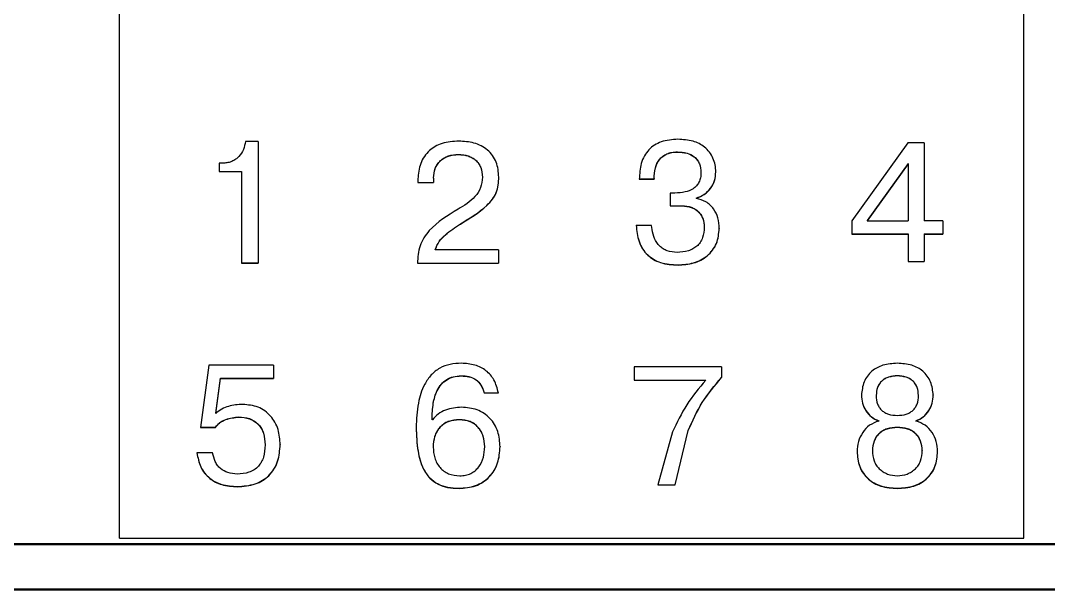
# Model space of a CAD drawing. Header units: millimetres. Extents: x 3520 to 8864, y 403 to 1747.
# Drawn here: x 5707.74 to 5725.24, y 1233.49 to 1243.19 of the extents above; entities that cross this region are included whole.
import ezdxf

# ---------------------------------------------------------------- set-up
doc = ezdxf.new("R2010")
doc.units = ezdxf.units.MM
doc.layers.add('main', color=5, linetype='Continuous', lineweight=50)
doc.layers.add('text', color=250, linetype='Continuous')

msp = doc.modelspace()

# ---------------------------------------------------------------- linework, layer by layer
at = {"layer": 'main', "color": 0, "linetype": 'Continuous'}
for p, q in [((5678.124, 1234.268), (5741.124, 1234.268)), ((5741.124, 1233.494), (5678.124, 1233.494))]:
    msp.add_line(p, q, dxfattribs=at)
at = {"layer": 'text', "color": 0, "linetype": 'Continuous'}
for p, q in [((5709.424, 1234.368), (5709.424, 1273.39)), ((5724.824, 1234.368), (5724.824, 1273.39)), ((5711.781, 1241.13), (5711.567, 1241.13)), ((5711.781, 1241.13), (5711.781, 1239.056)), ((5722.85, 1241.104), (5721.892, 1239.778)), ((5723.126, 1241.104), (5722.85, 1241.104)), ((5723.126, 1241.104), (5723.126, 1239.778)), ((5715.192, 1240.906), (5715.192, 1240.908)), ((5718.924, 1240.95), (5718.924, 1240.948)), ((5711.196, 1240.759), (5711.118, 1240.759)), ((5711.118, 1240.759), (5711.118, 1240.614)), ((5722.853, 1240.75), (5722.154, 1239.78)), ((5722.853, 1240.748), (5722.154, 1239.778)), ((5722.853, 1240.75), (5722.853, 1240.748)), ((5722.853, 1240.748), (5722.853, 1239.778)), ((5711.118, 1240.616), (5711.501, 1240.616)), ((5711.118, 1240.614), (5711.501, 1240.614)), ((5711.501, 1240.616), (5711.501, 1240.614)), ((5711.501, 1240.614), (5711.501, 1239.056)), ((5715.603, 1240.518), (5715.603, 1240.521)), ((5715.882, 1240.521), (5715.882, 1240.524)), ((5719.325, 1240.6), (5719.325, 1240.598)), ((5719.578, 1240.612), (5719.578, 1240.61)), ((5714.503, 1240.489), (5714.503, 1240.429)), ((5714.503, 1240.431), (5714.77, 1240.431)), ((5714.503, 1240.429), (5714.77, 1240.429)), ((5714.77, 1240.504), (5714.77, 1240.506)), ((5714.77, 1240.504), (5714.77, 1240.429)), ((5718.275, 1240.491), (5718.275, 1240.488)), ((5718.275, 1240.491), (5718.528, 1240.491)), ((5718.275, 1240.488), (5718.528, 1240.488)), ((5718.528, 1240.495), (5718.528, 1240.492)), ((5718.528, 1240.491), (5718.528, 1240.488)), ((5718.88, 1240.248), (5718.798, 1240.248)), ((5718.798, 1240.248), (5718.798, 1240.029)), ((5719.244, 1240.164), (5719.244, 1240.162)), ((5719.244, 1240.162), (5719.244, 1240.156)), ((5718.798, 1240.031), (5719.008, 1240.031)), ((5718.798, 1240.029), (5719.008, 1240.029)), ((5719.008, 1240.031), (5719.008, 1240.029)), ((5715.227, 1239.721), (5715.227, 1239.724)), ((5718.484, 1239.697), (5718.222, 1239.697)), ((5718.493, 1239.63), (5718.484, 1239.697)), ((5719.381, 1239.668), (5719.381, 1239.665)), ((5719.637, 1239.648), (5719.637, 1239.645)), ((5721.892, 1239.778), (5721.892, 1239.55)), ((5722.154, 1239.78), (5722.154, 1239.778)), ((5722.154, 1239.778), (5722.853, 1239.778)), ((5723.447, 1239.778), (5723.126, 1239.778)), ((5723.447, 1239.778), (5723.447, 1239.55)), ((5721.892, 1239.552), (5722.853, 1239.552)), ((5721.892, 1239.55), (5722.853, 1239.55)), ((5722.853, 1239.552), (5722.853, 1239.55)), ((5722.853, 1239.55), (5722.853, 1239.082)), ((5723.126, 1239.552), (5723.447, 1239.552)), ((5723.126, 1239.552), (5723.126, 1239.55)), ((5723.126, 1239.55), (5723.447, 1239.55)), ((5723.126, 1239.55), (5723.126, 1239.082)), ((5714.8, 1239.28), (5714.8, 1239.282)), ((5715.876, 1239.28), (5714.8, 1239.28)), ((5715.876, 1239.28), (5715.876, 1239.052)), ((5711.501, 1239.058), (5711.781, 1239.058)), ((5711.501, 1239.056), (5711.781, 1239.056)), ((5714.497, 1239.054), (5715.876, 1239.054)), ((5714.497, 1239.052), (5715.876, 1239.052)), ((5718.935, 1239.024), (5718.935, 1239.021)), ((5722.853, 1239.085), (5723.126, 1239.085)), ((5722.853, 1239.082), (5723.126, 1239.082)), ((5710.942, 1237.318), (5710.799, 1236.256)), ((5712.042, 1237.318), (5710.942, 1237.318)), ((5712.042, 1237.318), (5712.042, 1237.09)), ((5719.673, 1237.287), (5718.186, 1237.287)), ((5718.186, 1237.287), (5718.186, 1237.06)), ((5719.673, 1237.287), (5719.673, 1237.103)), ((5711.061, 1236.498), (5711.142, 1237.093)), ((5711.061, 1236.495), (5711.142, 1237.09)), ((5711.142, 1237.093), (5712.042, 1237.093)), ((5711.142, 1237.093), (5711.142, 1237.09)), ((5711.142, 1237.09), (5712.042, 1237.09)), ((5715.24, 1237.135), (5715.24, 1237.132)), ((5718.186, 1237.063), (5719.405, 1237.063)), ((5718.186, 1237.06), (5719.405, 1237.06)), ((5719.405, 1237.063), (5719.405, 1237.06)), ((5722.669, 1237.135), (5722.669, 1237.132)), ((5715.63, 1236.847), (5715.875, 1236.847)), ((5715.63, 1236.847), (5715.63, 1236.844)), ((5715.63, 1236.844), (5715.875, 1236.844)), ((5722.058, 1236.81), (5722.058, 1236.807)), ((5722.309, 1236.801), (5722.309, 1236.798)), ((5723.03, 1236.801), (5723.03, 1236.798)), ((5723.281, 1236.81), (5723.281, 1236.807)), ((5711.061, 1236.498), (5711.061, 1236.495)), ((5711.454, 1236.435), (5711.454, 1236.432)), ((5714.746, 1236.39), (5714.746, 1236.387)), ((5714.751, 1236.387), (5714.746, 1236.387)), ((5715.211, 1236.387), (5715.211, 1236.384)), ((5722.352, 1236.367), (5722.352, 1236.364)), ((5722.987, 1236.367), (5722.987, 1236.364)), ((5710.799, 1236.26), (5711.055, 1236.26)), ((5710.799, 1236.256), (5711.055, 1236.256)), ((5711.055, 1236.26), (5711.055, 1236.256)), ((5718.838, 1236.177), (5718.593, 1235.275)), ((5718.884, 1235.279), (5719.108, 1236.203)), ((5718.884, 1235.275), (5719.108, 1236.2)), ((5719.108, 1236.203), (5719.108, 1236.2)), ((5722.669, 1236.255), (5722.669, 1236.252)), ((5711.902, 1235.961), (5711.902, 1235.957)), ((5712.158, 1235.964), (5712.158, 1235.96)), ((5711.008, 1235.82), (5710.741, 1235.82)), ((5714.763, 1235.922), (5714.763, 1235.919)), ((5715.642, 1235.931), (5715.642, 1235.927)), ((5721.983, 1235.847), (5721.983, 1235.844)), ((5722.245, 1235.862), (5722.245, 1235.858)), ((5723.094, 1235.862), (5723.094, 1235.858)), ((5723.356, 1235.847), (5723.356, 1235.844)), ((5718.593, 1235.279), (5718.884, 1235.279)), ((5718.593, 1235.275), (5718.884, 1235.275)), ((5718.884, 1235.279), (5718.884, 1235.275)), ((5715.205, 1235.218), (5715.205, 1235.215)), ((5722.669, 1235.218), (5722.669, 1235.215)), ((5709.424, 1234.368), (5724.824, 1234.368)), ((5709.424, 1234.368), (5724.824, 1234.368))]:
    msp.add_line(p, q, dxfattribs=at)
for points, knots in [([(5711.567, 1241.13), (5711.559, 1241.083), (5711.541, 1240.988), (5711.473, 1240.885), (5711.401, 1240.822), (5711.338, 1240.786), (5711.269, 1240.764), (5711.221, 1240.761), (5711.196, 1240.759)], [0, 0, 0, 0, 0.249793, 0.499347, 0.625987, 0.749473, 0.872797, 1, 1, 1, 1]), ([(5715.201, 1241.134), (5715.104, 1241.128), (5714.964, 1241.119), (5714.798, 1241.047), (5714.694, 1240.973), (5714.609, 1240.874), (5714.525, 1240.714), (5714.512, 1240.579), (5714.503, 1240.489)], [0, 0, 0, 0, 0.268895, 0.387064, 0.500171, 0.622992, 0.750488, 1, 1, 1, 1]), ([(5715.882, 1240.521), (5715.875, 1240.608), (5715.864, 1240.738), (5715.779, 1240.891), (5715.691, 1240.985), (5715.582, 1241.057), (5715.42, 1241.121), (5715.288, 1241.129), (5715.201, 1241.134)], [0, 0, 0, 0, 0.249346, 0.375173, 0.499582, 0.621136, 0.749981, 1, 1, 1, 1]), ([(5718.932, 1241.165), (5718.835, 1241.158), (5718.694, 1241.149), (5718.531, 1241.069), (5718.433, 1240.988), (5718.356, 1240.881), (5718.287, 1240.714), (5718.279, 1240.578), (5718.275, 1240.488)], [0, 0, 0, 0, 0.268834, 0.386347, 0.499796, 0.621021, 0.750104, 1, 1, 1, 1]), ([(5719.578, 1240.61), (5719.576, 1240.65), (5719.571, 1240.729), (5719.533, 1240.844), (5719.473, 1240.949), (5719.365, 1241.059), (5719.18, 1241.15), (5719.019, 1241.16), (5718.932, 1241.165)], [0, 0, 0, 0, 0.125799, 0.2504855, 0.376771, 0.5007543, 0.729628, 1, 1, 1, 1]), ([(5714.77, 1240.506), (5714.775, 1240.561), (5714.782, 1240.643), (5714.834, 1240.741), (5714.887, 1240.804), (5714.953, 1240.852), (5715.053, 1240.898), (5715.136, 1240.904), (5715.192, 1240.908)], [0, 0, 0, 0, 0.249466, 0.375698, 0.499816, 0.624224, 0.745334, 1, 1, 1, 1]), ([(5714.77, 1240.504), (5714.775, 1240.559), (5714.782, 1240.641), (5714.834, 1240.739), (5714.886, 1240.801), (5714.951, 1240.849), (5715.052, 1240.895), (5715.136, 1240.901), (5715.192, 1240.906)], [0, 0, 0, 0, 0.249482, 0.375781, 0.499833, 0.619461, 0.742403, 1, 1, 1, 1]), ([(5715.192, 1240.908), (5715.25, 1240.904), (5715.333, 1240.898), (5715.431, 1240.854), (5715.492, 1240.81), (5715.541, 1240.754), (5715.592, 1240.659), (5715.598, 1240.577), (5715.603, 1240.521)], [0, 0, 0, 0, 0.266582, 0.38535, 0.500236, 0.617852, 0.736653, 1, 1, 1, 1]), ([(5715.192, 1240.906), (5715.25, 1240.902), (5715.333, 1240.896), (5715.431, 1240.852), (5715.492, 1240.808), (5715.541, 1240.751), (5715.592, 1240.657), (5715.598, 1240.575), (5715.603, 1240.518)], [0, 0, 0, 0, 0.267179, 0.38579, 0.500167, 0.617782, 0.736602, 1, 1, 1, 1]), ([(5718.528, 1240.491), (5718.531, 1240.554), (5718.536, 1240.669), (5718.596, 1240.803), (5718.671, 1240.879), (5718.744, 1240.921), (5718.83, 1240.946), (5718.891, 1240.949), (5718.924, 1240.95)], [0, 0, 0, 0, 0.274757, 0.49942, 0.616373, 0.733931, 0.859706, 1, 1, 1, 1]), ([(5718.528, 1240.488), (5718.531, 1240.552), (5718.536, 1240.667), (5718.596, 1240.8), (5718.671, 1240.876), (5718.772, 1240.936), (5718.861, 1240.943), (5718.924, 1240.948)], [0, 0, 0, 0, 0.275239, 0.500131, 0.617333, 0.734951, 1, 1, 1, 1]), ([(5718.924, 1240.95), (5718.979, 1240.947), (5719.08, 1240.941), (5719.197, 1240.885), (5719.264, 1240.816), (5719.314, 1240.727), (5719.321, 1240.651), (5719.325, 1240.6)], [0, 0, 0, 0, 0.272975, 0.499883, 0.623892, 0.750379, 1, 1, 1, 1]), ([(5718.924, 1240.948), (5718.979, 1240.945), (5719.08, 1240.939), (5719.197, 1240.883), (5719.264, 1240.813), (5719.314, 1240.725), (5719.321, 1240.649), (5719.325, 1240.598)], [0, 0, 0, 0, 0.273555, 0.499819, 0.623905, 0.750338, 1, 1, 1, 1]), ([(5715.603, 1240.518), (5715.597, 1240.458), (5715.586, 1240.337), (5715.447, 1240.13), (5715.291, 1240.036), (5715.187, 1239.972)], [0, 0, 0, 0, 0.249754, 0.499494, 1, 1, 1, 1]), ([(5715.227, 1239.724), (5715.385, 1239.819), (5715.585, 1239.938), (5715.774, 1240.137), (5715.868, 1240.296), (5715.876, 1240.432), (5715.882, 1240.524)], [0, 0, 0, 0, 0.500814, 0.632929, 0.750913, 1, 1, 1, 1]), ([(5715.227, 1239.721), (5715.385, 1239.816), (5715.585, 1239.936), (5715.774, 1240.135), (5715.868, 1240.294), (5715.876, 1240.429), (5715.882, 1240.521)], [0, 0, 0, 0, 0.500793, 0.632939, 0.750894, 1, 1, 1, 1]), ([(5719.325, 1240.598), (5719.324, 1240.569), (5719.321, 1240.513), (5719.295, 1240.435), (5719.251, 1240.37), (5719.174, 1240.306), (5719.047, 1240.256), (5718.939, 1240.251), (5718.88, 1240.248)], [0, 0, 0, 0, 0.137271, 0.261177, 0.379293, 0.500299, 0.724403, 1, 1, 1, 1]), ([(5719.244, 1240.164), (5719.291, 1240.182), (5719.386, 1240.218), (5719.494, 1240.326), (5719.566, 1240.461), (5719.574, 1240.561), (5719.578, 1240.612)], [0, 0, 0, 0, 0.249993, 0.499876, 0.744888, 1, 1, 1, 1]), ([(5719.244, 1240.162), (5719.291, 1240.18), (5719.386, 1240.216), (5719.494, 1240.323), (5719.566, 1240.458), (5719.574, 1240.558), (5719.578, 1240.61)], [0, 0, 0, 0, 0.249975, 0.499855, 0.744866, 1, 1, 1, 1]), ([(5719.008, 1240.031), (5719.06, 1240.028), (5719.136, 1240.022), (5719.225, 1239.978), (5719.28, 1239.936), (5719.325, 1239.882), (5719.37, 1239.794), (5719.376, 1239.719), (5719.381, 1239.668)], [0, 0, 0, 0, 0.262987, 0.382395, 0.500073, 0.618627, 0.73807, 1, 1, 1, 1]), ([(5719.008, 1240.029), (5719.06, 1240.025), (5719.136, 1240.02), (5719.225, 1239.976), (5719.28, 1239.933), (5719.325, 1239.879), (5719.37, 1239.792), (5719.376, 1239.717), (5719.381, 1239.665)], [0, 0, 0, 0, 0.262722, 0.381883, 0.500134, 0.61866, 0.738097, 1, 1, 1, 1]), ([(5719.637, 1239.645), (5719.632, 1239.706), (5719.625, 1239.824), (5719.558, 1239.959), (5719.482, 1240.046), (5719.388, 1240.119), (5719.301, 1240.141), (5719.244, 1240.156)], [0, 0, 0, 0, 0.261881, 0.500135, 0.626029, 0.750394, 1, 1, 1, 1]), ([(5715.187, 1239.972), (5715.01, 1239.866), (5714.788, 1239.732), (5714.602, 1239.489), (5714.513, 1239.305), (5714.503, 1239.153), (5714.497, 1239.052)], [0, 0, 0, 0, 0.500045, 0.627592, 0.750396, 1, 1, 1, 1]), ([(5714.8, 1239.282), (5714.818, 1239.331), (5714.857, 1239.43), (5715.008, 1239.58), (5715.14, 1239.666), (5715.227, 1239.724)], [0, 0, 0, 0, 0.249202, 0.499295, 1, 1, 1, 1]), ([(5714.8, 1239.28), (5714.818, 1239.329), (5714.857, 1239.427), (5715.008, 1239.577), (5715.14, 1239.664), (5715.227, 1239.721)], [0, 0, 0, 0, 0.249217, 0.499309, 1, 1, 1, 1]), ([(5718.222, 1239.699), (5718.231, 1239.607), (5718.245, 1239.467), (5718.326, 1239.298), (5718.411, 1239.193), (5718.517, 1239.115), (5718.688, 1239.039), (5718.834, 1239.03), (5718.935, 1239.024)], [0, 0, 0, 0, 0.249802, 0.378147, 0.500011, 0.612368, 0.73004, 1, 1, 1, 1]), ([(5718.222, 1239.697), (5718.231, 1239.604), (5718.245, 1239.464), (5718.326, 1239.296), (5718.411, 1239.191), (5718.517, 1239.113), (5718.688, 1239.036), (5718.834, 1239.027), (5718.935, 1239.021)], [0, 0, 0, 0, 0.24983, 0.378233, 0.500059, 0.6123, 0.729937, 1, 1, 1, 1]), ([(5719.381, 1239.665), (5719.376, 1239.605), (5719.369, 1239.515), (5719.315, 1239.407), (5719.258, 1239.342), (5719.189, 1239.294), (5719.077, 1239.247), (5718.984, 1239.242), (5718.918, 1239.238)], [0, 0, 0, 0, 0.249625, 0.377166, 0.499848, 0.61054, 0.727596, 1, 1, 1, 1]), ([(5718.935, 1239.024), (5719.024, 1239.03), (5719.158, 1239.039), (5719.323, 1239.106), (5719.435, 1239.178), (5719.526, 1239.273), (5719.616, 1239.427), (5719.628, 1239.559), (5719.637, 1239.648)], [0, 0, 0, 0, 0.250015, 0.378327, 0.500504, 0.6257, 0.750813, 1, 1, 1, 1]), ([(5718.935, 1239.021), (5719.024, 1239.027), (5719.158, 1239.036), (5719.323, 1239.103), (5719.435, 1239.176), (5719.526, 1239.271), (5719.616, 1239.424), (5719.628, 1239.557), (5719.637, 1239.645)], [0, 0, 0, 0, 0.249995, 0.378365, 0.500474, 0.625713, 0.750788, 1, 1, 1, 1]), ([(5718.918, 1239.238), (5718.861, 1239.242), (5718.778, 1239.249), (5718.68, 1239.296), (5718.599, 1239.359), (5718.525, 1239.472), (5718.504, 1239.577), (5718.493, 1239.63)], [0, 0, 0, 0, 0.264765, 0.383235, 0.500723, 0.743902, 1, 1, 1, 1]), ([(5715.243, 1237.348), (5715.179, 1237.345), (5715.052, 1237.34), (5714.872, 1237.272), (5714.722, 1237.152), (5714.586, 1236.953), (5714.49, 1236.646), (5714.48, 1236.394), (5714.475, 1236.255)], [0, 0, 0, 0, 0.1251346, 0.2499954, 0.370661, 0.4998033, 0.7230917, 1, 1, 1, 1]), ([(5715.875, 1236.844), (5715.855, 1236.92), (5715.827, 1237.03), (5715.742, 1237.152), (5715.64, 1237.248), (5715.471, 1237.333), (5715.322, 1237.343), (5715.243, 1237.348)], [0, 0, 0, 0, 0.262454, 0.382306, 0.500284, 0.735523, 1, 1, 1, 1]), ([(5722.669, 1237.348), (5722.586, 1237.343), (5722.466, 1237.335), (5722.323, 1237.276), (5722.232, 1237.215), (5722.156, 1237.133), (5722.079, 1236.999), (5722.067, 1236.883), (5722.058, 1236.807)], [0, 0, 0, 0, 0.268781, 0.387237, 0.500351, 0.624119, 0.750695, 1, 1, 1, 1]), ([(5723.281, 1236.807), (5723.272, 1236.883), (5723.26, 1236.999), (5723.183, 1237.133), (5723.107, 1237.215), (5723.016, 1237.276), (5722.873, 1237.335), (5722.753, 1237.343), (5722.669, 1237.348)], [0, 0, 0, 0, 0.249304, 0.375887, 0.499649, 0.612779, 0.731241, 1, 1, 1, 1]), ([(5714.746, 1236.39), (5714.748, 1236.483), (5714.753, 1236.651), (5714.812, 1236.857), (5714.897, 1236.994), (5714.993, 1237.077), (5715.11, 1237.127), (5715.196, 1237.132), (5715.24, 1237.135)], [0, 0, 0, 0, 0.275932, 0.50029, 0.630155, 0.749432, 0.869088, 1, 1, 1, 1]), ([(5714.746, 1236.387), (5714.748, 1236.48), (5714.753, 1236.647), (5714.812, 1236.854), (5714.897, 1236.991), (5714.993, 1237.074), (5715.11, 1237.124), (5715.196, 1237.129), (5715.24, 1237.132)], [0, 0, 0, 0, 0.27562, 0.499619, 0.629756, 0.749216, 0.868993, 1, 1, 1, 1]), ([(5715.24, 1237.135), (5715.285, 1237.133), (5715.374, 1237.13), (5715.497, 1237.076), (5715.59, 1236.976), (5715.616, 1236.892), (5715.63, 1236.847)], [0, 0, 0, 0, 0.250611, 0.50031, 0.735911, 1, 1, 1, 1]), ([(5715.24, 1237.132), (5715.285, 1237.13), (5715.374, 1237.127), (5715.497, 1237.073), (5715.59, 1236.973), (5715.616, 1236.889), (5715.63, 1236.844)], [0, 0, 0, 0, 0.250598, 0.50029, 0.735902, 1, 1, 1, 1]), ([(5719.405, 1237.06), (5719.292, 1236.924), (5719.066, 1236.653), (5718.914, 1236.336), (5718.838, 1236.177)], [0, 0, 0, 0, 0.499917, 1, 1, 1, 1]), ([(5719.108, 1236.203), (5719.181, 1236.367), (5719.326, 1236.694), (5719.558, 1236.969), (5719.673, 1237.106)], [0, 0, 0, 0, 0.500069, 1, 1, 1, 1]), ([(5719.108, 1236.2), (5719.181, 1236.364), (5719.326, 1236.691), (5719.558, 1236.966), (5719.673, 1237.103)], [0, 0, 0, 0, 0.500077, 1, 1, 1, 1]), ([(5722.669, 1237.135), (5722.619, 1237.132), (5722.546, 1237.127), (5722.46, 1237.09), (5722.406, 1237.052), (5722.362, 1237), (5722.319, 1236.917), (5722.313, 1236.848), (5722.309, 1236.801)], [0, 0, 0, 0, 0.270369, 0.388155, 0.500101, 0.622843, 0.750424, 1, 1, 1, 1]), ([(5722.669, 1237.132), (5722.619, 1237.129), (5722.546, 1237.124), (5722.46, 1237.087), (5722.406, 1237.049), (5722.362, 1236.997), (5722.319, 1236.914), (5722.313, 1236.845), (5722.309, 1236.798)], [0, 0, 0, 0, 0.270347, 0.388127, 0.50007, 0.622813, 0.750402, 1, 1, 1, 1]), ([(5723.03, 1236.801), (5723.026, 1236.848), (5723.02, 1236.917), (5722.977, 1237), (5722.933, 1237.052), (5722.879, 1237.09), (5722.793, 1237.127), (5722.72, 1237.132), (5722.669, 1237.135)], [0, 0, 0, 0, 0.249576, 0.377174, 0.499899, 0.611873, 0.729666, 1, 1, 1, 1]), ([(5723.03, 1236.798), (5723.026, 1236.845), (5723.02, 1236.914), (5722.977, 1236.997), (5722.933, 1237.049), (5722.879, 1237.087), (5722.793, 1237.124), (5722.72, 1237.129), (5722.669, 1237.132)], [0, 0, 0, 0, 0.249597, 0.377204, 0.49993, 0.611901, 0.729688, 1, 1, 1, 1]), ([(5722.058, 1236.81), (5722.062, 1236.762), (5722.069, 1236.668), (5722.13, 1236.538), (5722.222, 1236.428), (5722.309, 1236.387), (5722.352, 1236.367)], [0, 0, 0, 0, 0.253896, 0.500308, 0.75151, 1, 1, 1, 1]), ([(5722.058, 1236.807), (5722.062, 1236.759), (5722.069, 1236.665), (5722.13, 1236.535), (5722.222, 1236.425), (5722.309, 1236.384), (5722.352, 1236.364)], [0, 0, 0, 0, 0.254004, 0.500342, 0.751418, 1, 1, 1, 1]), ([(5722.309, 1236.798), (5722.312, 1236.748), (5722.318, 1236.676), (5722.362, 1236.593), (5722.405, 1236.543), (5722.458, 1236.505), (5722.545, 1236.467), (5722.618, 1236.462), (5722.669, 1236.459)], [0, 0, 0, 0, 0.264911, 0.383456, 0.500011, 0.612105, 0.72986, 1, 1, 1, 1]), ([(5722.669, 1236.459), (5722.721, 1236.462), (5722.794, 1236.467), (5722.881, 1236.505), (5722.934, 1236.543), (5722.977, 1236.593), (5723.021, 1236.676), (5723.027, 1236.748), (5723.03, 1236.798)], [0, 0, 0, 0, 0.2701518, 0.3879071, 0.4999924, 0.6165515, 0.7351024, 1, 1, 1, 1]), ([(5722.987, 1236.367), (5723.03, 1236.387), (5723.116, 1236.428), (5723.209, 1236.538), (5723.27, 1236.668), (5723.277, 1236.762), (5723.281, 1236.81)], [0, 0, 0, 0, 0.248405, 0.499681, 0.746007, 1, 1, 1, 1]), ([(5722.987, 1236.364), (5723.03, 1236.384), (5723.116, 1236.425), (5723.209, 1236.535), (5723.27, 1236.665), (5723.277, 1236.759), (5723.281, 1236.807)], [0, 0, 0, 0, 0.248565, 0.499657, 0.745981, 1, 1, 1, 1]), ([(5711.521, 1236.647), (5711.438, 1236.642), (5711.314, 1236.635), (5711.16, 1236.57), (5711.094, 1236.52), (5711.061, 1236.495)], [0, 0, 0, 0, 0.499505, 0.746413, 1, 1, 1, 1]), ([(5712.158, 1235.96), (5712.152, 1236.048), (5712.143, 1236.181), (5712.074, 1236.343), (5711.998, 1236.452), (5711.9, 1236.54), (5711.744, 1236.627), (5711.61, 1236.639), (5711.521, 1236.647)], [0, 0, 0, 0, 0.249941, 0.377961, 0.500376, 0.62504, 0.750704, 1, 1, 1, 1]), ([(5715.249, 1236.6), (5715.155, 1236.592), (5715.014, 1236.58), (5714.845, 1236.49), (5714.783, 1236.421), (5714.751, 1236.387)], [0, 0, 0, 0, 0.499297, 0.75288, 1, 1, 1, 1]), ([(5715.904, 1235.924), (5715.897, 1236.013), (5715.887, 1236.145), (5715.813, 1236.306), (5715.733, 1236.413), (5715.632, 1236.498), (5715.473, 1236.58), (5715.338, 1236.592), (5715.249, 1236.6)], [0, 0, 0, 0, 0.249783, 0.377021, 0.500185, 0.624264, 0.750549, 1, 1, 1, 1]), ([(5711.055, 1236.26), (5711.077, 1236.286), (5711.125, 1236.344), (5711.263, 1236.411), (5711.379, 1236.426), (5711.454, 1236.435)], [0, 0, 0, 0, 0.227867, 0.50033, 1, 1, 1, 1]), ([(5711.055, 1236.256), (5711.077, 1236.283), (5711.125, 1236.34), (5711.263, 1236.408), (5711.379, 1236.423), (5711.454, 1236.432)], [0, 0, 0, 0, 0.228047, 0.500343, 1, 1, 1, 1]), ([(5711.454, 1236.435), (5711.516, 1236.43), (5711.61, 1236.422), (5711.722, 1236.366), (5711.791, 1236.307), (5711.842, 1236.236), (5711.892, 1236.123), (5711.898, 1236.027), (5711.902, 1235.961)], [0, 0, 0, 0, 0.249551, 0.376579, 0.499828, 0.61261, 0.730702, 1, 1, 1, 1]), ([(5711.454, 1236.432), (5711.516, 1236.427), (5711.61, 1236.419), (5711.722, 1236.362), (5711.791, 1236.304), (5711.842, 1236.233), (5711.892, 1236.119), (5711.898, 1236.024), (5711.902, 1235.957)], [0, 0, 0, 0, 0.249533, 0.376637, 0.499803, 0.612584, 0.730682, 1, 1, 1, 1]), ([(5715.211, 1236.387), (5715.147, 1236.382), (5715.052, 1236.375), (5714.943, 1236.317), (5714.876, 1236.259), (5714.823, 1236.186), (5714.774, 1236.074), (5714.767, 1235.983), (5714.763, 1235.922)], [0, 0, 0, 0, 0.261533, 0.380728, 0.499891, 0.622246, 0.750216, 1, 1, 1, 1]), ([(5715.211, 1236.384), (5715.147, 1236.379), (5715.052, 1236.372), (5714.943, 1236.314), (5714.876, 1236.256), (5714.823, 1236.183), (5714.774, 1236.071), (5714.767, 1235.979), (5714.763, 1235.919)], [0, 0, 0, 0, 0.2615109, 0.3806996, 0.4998608, 0.6222185, 0.7501941, 1, 1, 1, 1]), ([(5715.642, 1235.931), (5715.638, 1235.989), (5715.631, 1236.078), (5715.583, 1236.187), (5715.533, 1236.258), (5715.469, 1236.316), (5715.364, 1236.374), (5715.274, 1236.382), (5715.211, 1236.387)], [0, 0, 0, 0, 0.249842, 0.377957, 0.500258, 0.620768, 0.740246, 1, 1, 1, 1]), ([(5715.642, 1235.927), (5715.638, 1235.986), (5715.631, 1236.075), (5715.583, 1236.184), (5715.533, 1236.255), (5715.469, 1236.313), (5715.364, 1236.371), (5715.274, 1236.379), (5715.211, 1236.384)], [0, 0, 0, 0, 0.249862, 0.377984, 0.500287, 0.620796, 0.740268, 1, 1, 1, 1]), ([(5722.352, 1236.364), (5722.298, 1236.344), (5722.19, 1236.302), (5722.072, 1236.171), (5721.997, 1236.015), (5721.987, 1235.901), (5721.983, 1235.844)], [0, 0, 0, 0, 0.249628, 0.499504, 0.749693, 1, 1, 1, 1]), ([(5723.356, 1235.844), (5723.352, 1235.901), (5723.342, 1236.015), (5723.267, 1236.171), (5723.149, 1236.302), (5723.041, 1236.344), (5722.987, 1236.364)], [0, 0, 0, 0, 0.250298, 0.500477, 0.750839, 1, 1, 1, 1]), ([(5714.475, 1236.258), (5714.479, 1236.122), (5714.487, 1235.88), (5714.569, 1235.582), (5714.696, 1235.391), (5714.842, 1235.284), (5715.017, 1235.227), (5715.14, 1235.221), (5715.205, 1235.218)], [0, 0, 0, 0, 0.282611, 0.5002611, 0.6289406, 0.7498909, 0.8655614, 1, 1, 1, 1]), ([(5714.475, 1236.258), (5714.475, 1236.258), (5714.475, 1236.257), (5714.475, 1236.255), (5714.475, 1236.255)], [0, 0, 0, 0, 0.499823, 1, 1, 1, 1]), ([(5714.475, 1236.255), (5714.479, 1236.118), (5714.487, 1235.877), (5714.569, 1235.579), (5714.696, 1235.388), (5714.842, 1235.28), (5715.017, 1235.223), (5715.14, 1235.218), (5715.205, 1235.215)], [0, 0, 0, 0, 0.282675, 0.500295, 0.629015, 0.749924, 0.865486, 1, 1, 1, 1]), ([(5722.669, 1236.255), (5722.61, 1236.251), (5722.524, 1236.245), (5722.423, 1236.201), (5722.36, 1236.156), (5722.308, 1236.096), (5722.257, 1235.998), (5722.249, 1235.916), (5722.245, 1235.862)], [0, 0, 0, 0, 0.269368, 0.387397, 0.500113, 0.623121, 0.750454, 1, 1, 1, 1]), ([(5722.669, 1236.252), (5722.61, 1236.248), (5722.524, 1236.242), (5722.423, 1236.198), (5722.36, 1236.153), (5722.308, 1236.093), (5722.257, 1235.995), (5722.249, 1235.913), (5722.245, 1235.858)], [0, 0, 0, 0, 0.269346, 0.387369, 0.500081, 0.623093, 0.750435, 1, 1, 1, 1]), ([(5723.094, 1235.862), (5723.089, 1235.916), (5723.082, 1235.998), (5723.031, 1236.096), (5722.979, 1236.156), (5722.916, 1236.202), (5722.814, 1236.246), (5722.729, 1236.251), (5722.669, 1236.255)], [0, 0, 0, 0, 0.249498, 0.376799, 0.499787, 0.61357, 0.731605, 1, 1, 1, 1]), ([(5723.094, 1235.858), (5723.089, 1235.913), (5723.082, 1235.995), (5723.031, 1236.093), (5722.979, 1236.153), (5722.916, 1236.199), (5722.814, 1236.243), (5722.729, 1236.248), (5722.669, 1236.252)], [0, 0, 0, 0, 0.249517, 0.376827, 0.49982, 0.613599, 0.731627, 1, 1, 1, 1]), ([(5711.428, 1235.248), (5711.532, 1235.255), (5711.683, 1235.266), (5711.861, 1235.349), (5711.97, 1235.434), (5712.058, 1235.545), (5712.14, 1235.721), (5712.151, 1235.867), (5712.158, 1235.964)], [0, 0, 0, 0, 0.266728, 0.385089, 0.500024, 0.622395, 0.75029, 1, 1, 1, 1]), ([(5711.428, 1235.245), (5711.532, 1235.252), (5711.683, 1235.262), (5711.861, 1235.346), (5711.97, 1235.431), (5712.058, 1235.542), (5712.14, 1235.718), (5712.151, 1235.864), (5712.158, 1235.96)], [0, 0, 0, 0, 0.266884, 0.385194, 0.499979, 0.622391, 0.750263, 1, 1, 1, 1]), ([(5710.741, 1235.823), (5710.756, 1235.741), (5710.779, 1235.618), (5710.868, 1235.476), (5710.98, 1235.362), (5711.171, 1235.264), (5711.338, 1235.254), (5711.428, 1235.248)], [0, 0, 0, 0, 0.249824, 0.376835, 0.500369, 0.732274, 1, 1, 1, 1]), ([(5710.741, 1235.82), (5710.756, 1235.738), (5710.779, 1235.615), (5710.868, 1235.473), (5710.98, 1235.358), (5711.171, 1235.261), (5711.338, 1235.25), (5711.428, 1235.245)], [0, 0, 0, 0, 0.249852, 0.376924, 0.500415, 0.732142, 1, 1, 1, 1]), ([(5711.428, 1235.461), (5711.373, 1235.465), (5711.271, 1235.472), (5711.156, 1235.536), (5711.089, 1235.608), (5711.036, 1235.695), (5711.019, 1235.77), (5711.008, 1235.82)], [0, 0, 0, 0, 0.265138, 0.499272, 0.622229, 0.74995, 1, 1, 1, 1]), ([(5711.902, 1235.957), (5711.898, 1235.886), (5711.892, 1235.784), (5711.841, 1235.663), (5711.788, 1235.588), (5711.717, 1235.528), (5711.596, 1235.471), (5711.495, 1235.465), (5711.428, 1235.461)], [0, 0, 0, 0, 0.273326, 0.390421, 0.500173, 0.620426, 0.745031, 1, 1, 1, 1]), ([(5714.763, 1235.919), (5714.768, 1235.856), (5714.775, 1235.762), (5714.825, 1235.647), (5714.878, 1235.57), (5714.945, 1235.508), (5715.055, 1235.445), (5715.151, 1235.436), (5715.217, 1235.431)], [0, 0, 0, 0, 0.2498859, 0.3781275, 0.5003504, 0.6219117, 0.7416364, 1, 1, 1, 1]), ([(5715.205, 1235.218), (5715.3, 1235.226), (5715.443, 1235.237), (5715.613, 1235.321), (5715.722, 1235.41), (5715.807, 1235.522), (5715.886, 1235.693), (5715.897, 1235.834), (5715.904, 1235.928)], [0, 0, 0, 0, 0.249577, 0.37605, 0.4999, 0.622671, 0.750262, 1, 1, 1, 1]), ([(5715.205, 1235.215), (5715.3, 1235.222), (5715.443, 1235.234), (5715.613, 1235.318), (5715.722, 1235.407), (5715.807, 1235.519), (5715.886, 1235.69), (5715.897, 1235.831), (5715.904, 1235.924)], [0, 0, 0, 0, 0.249556, 0.376077, 0.49987, 0.622681, 0.750242, 1, 1, 1, 1]), ([(5715.217, 1235.431), (5715.25, 1235.432), (5715.314, 1235.436), (5715.404, 1235.465), (5715.48, 1235.513), (5715.564, 1235.602), (5715.63, 1235.744), (5715.638, 1235.866), (5715.642, 1235.927)], [0, 0, 0, 0, 0.134798, 0.257504, 0.377246, 0.500581, 0.74992, 1, 1, 1, 1]), ([(5715.904, 1235.928), (5715.904, 1235.927), (5715.904, 1235.926), (5715.904, 1235.925), (5715.904, 1235.924)], [0, 0, 0, 0, 0.499824, 1, 1, 1, 1]), ([(5721.983, 1235.847), (5721.99, 1235.76), (5722.002, 1235.628), (5722.086, 1235.472), (5722.171, 1235.376), (5722.274, 1235.304), (5722.437, 1235.233), (5722.575, 1235.224), (5722.669, 1235.218)], [0, 0, 0, 0, 0.249406, 0.375858, 0.499679, 0.614247, 0.732996, 1, 1, 1, 1]), ([(5721.983, 1235.844), (5721.99, 1235.756), (5722.002, 1235.624), (5722.086, 1235.469), (5722.171, 1235.373), (5722.274, 1235.3), (5722.437, 1235.23), (5722.575, 1235.221), (5722.669, 1235.215)], [0, 0, 0, 0, 0.249437, 0.375948, 0.499728, 0.614166, 0.732873, 1, 1, 1, 1]), ([(5722.245, 1235.858), (5722.249, 1235.799), (5722.256, 1235.713), (5722.308, 1235.612), (5722.359, 1235.549), (5722.425, 1235.497), (5722.527, 1235.445), (5722.613, 1235.436), (5722.669, 1235.431)], [0, 0, 0, 0, 0.261169, 0.380977, 0.500056, 0.623583, 0.750514, 1, 1, 1, 1]), ([(5722.669, 1235.431), (5722.726, 1235.436), (5722.812, 1235.445), (5722.914, 1235.497), (5722.98, 1235.549), (5723.031, 1235.612), (5723.083, 1235.713), (5723.09, 1235.799), (5723.094, 1235.858)], [0, 0, 0, 0, 0.249479, 0.376405, 0.499931, 0.619116, 0.738953, 1, 1, 1, 1]), ([(5722.669, 1235.218), (5722.764, 1235.224), (5722.901, 1235.233), (5723.064, 1235.304), (5723.168, 1235.376), (5723.253, 1235.472), (5723.337, 1235.628), (5723.349, 1235.76), (5723.356, 1235.847)], [0, 0, 0, 0, 0.266935, 0.385702, 0.50032, 0.624045, 0.750592, 1, 1, 1, 1]), ([(5722.669, 1235.215), (5722.764, 1235.221), (5722.902, 1235.23), (5723.065, 1235.3), (5723.168, 1235.373), (5723.253, 1235.469), (5723.337, 1235.624), (5723.349, 1235.756), (5723.356, 1235.844)], [0, 0, 0, 0, 0.267114, 0.385825, 0.500276, 0.624045, 0.750564, 1, 1, 1, 1]), ([(5711.428, 1235.248), (5711.428, 1235.248), (5711.428, 1235.247), (5711.428, 1235.245), (5711.428, 1235.245)], [0, 0, 0, 0, 0.499824, 1, 1, 1, 1])]:
    msp.add_open_spline(points, degree=3, knots=knots, dxfattribs=at)

doc.saveas('drawing.dxf')
